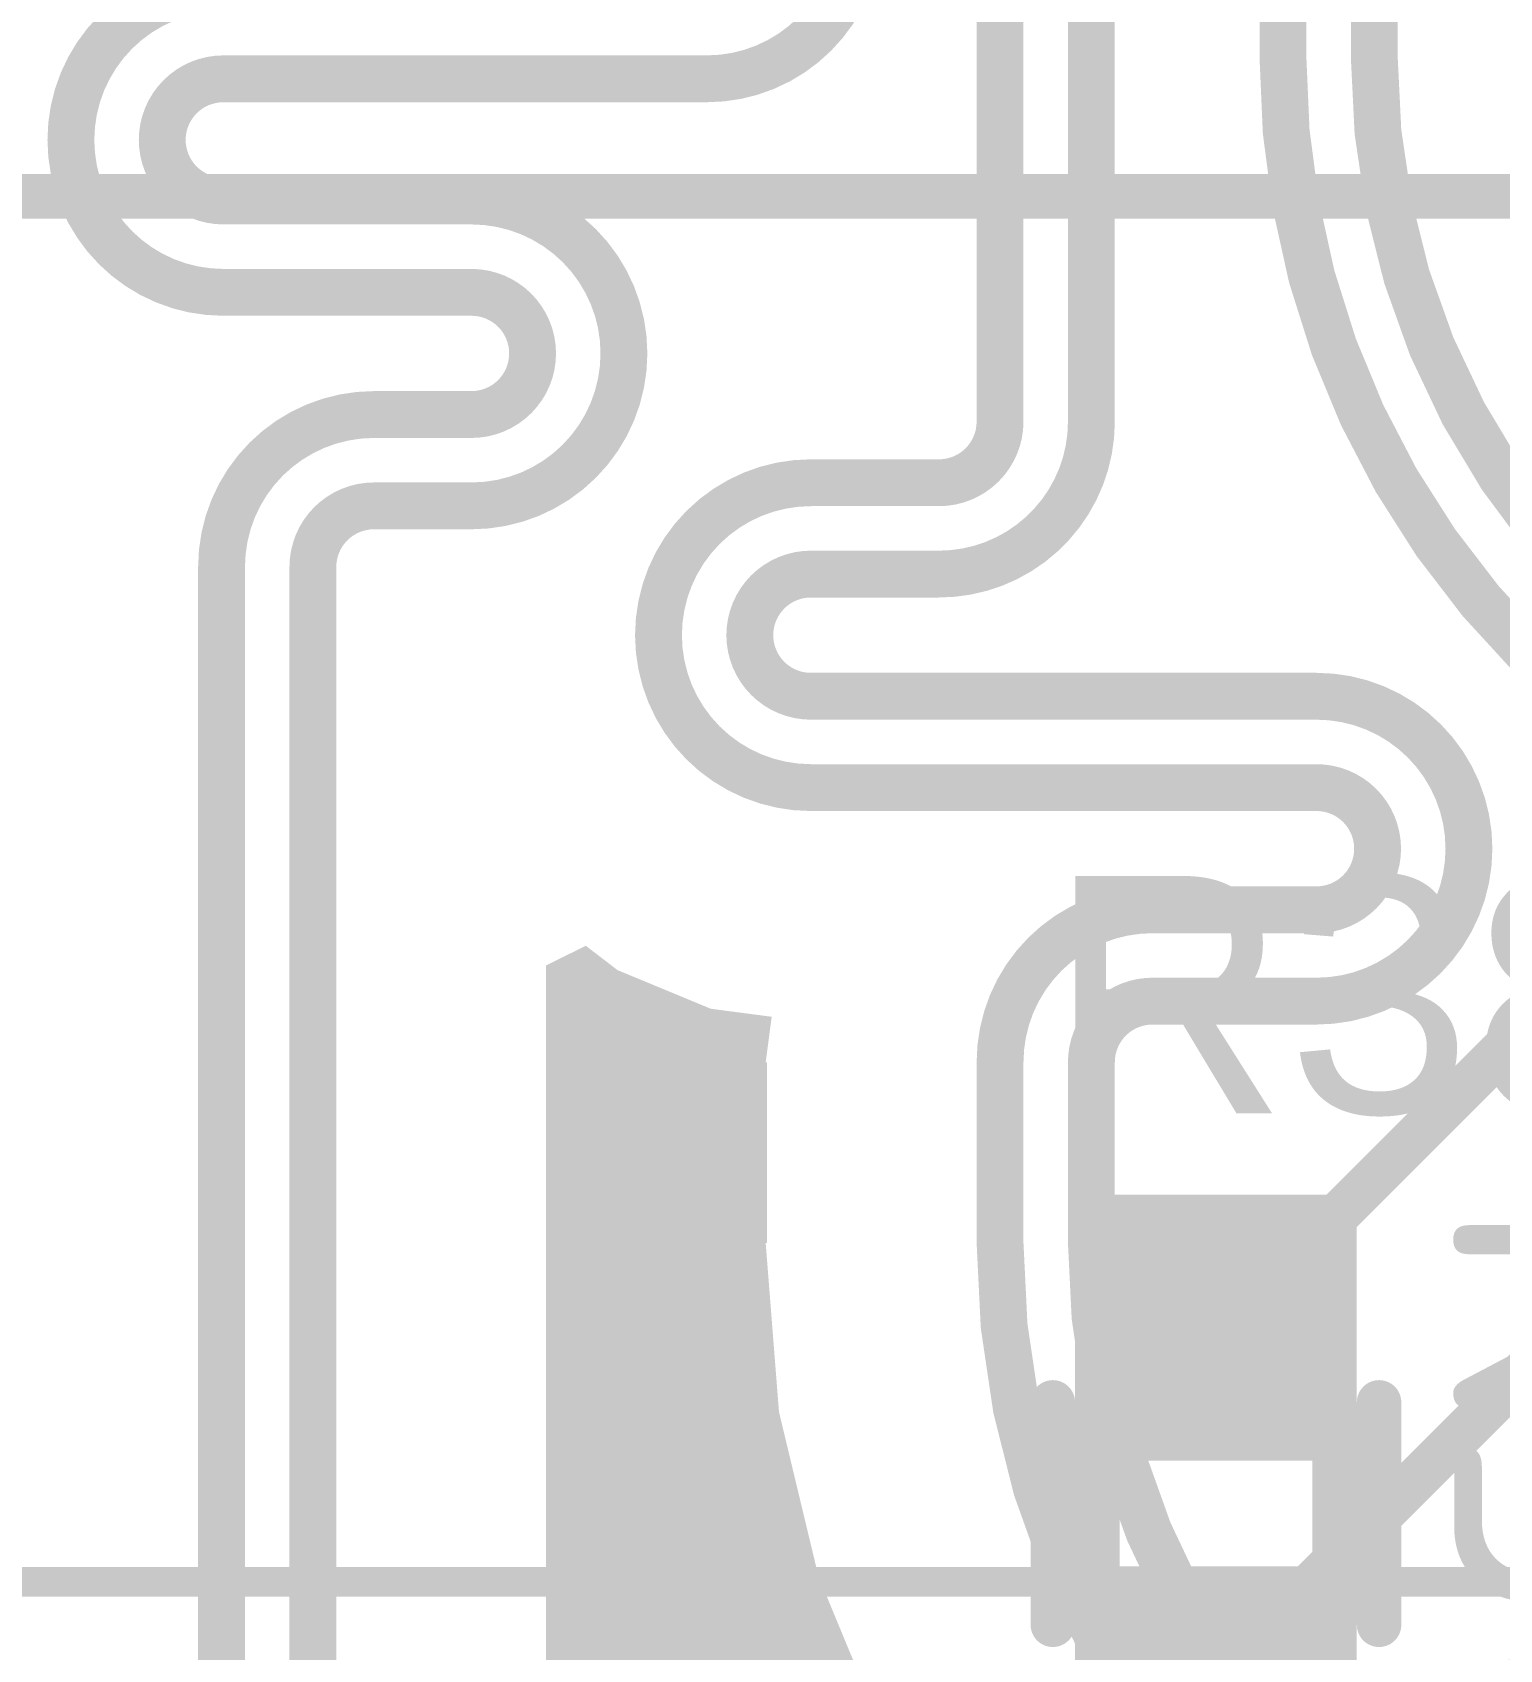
# Model space of a CAD drawing. Header units: inches. Extents: x -0.1 to 94.8, y -0.8 to 67.1.
# Drawn here: x 28.51 to 33.46, y 34.04 to 39.49 of the extents above; entities that cross this region are included whole.
import ezdxf

# ---------------------------------------------------------------- set-up
doc = ezdxf.new("R2010")
doc.units = ezdxf.units.IN
for name, color, linetype in [('Assembly Notes', 56, 'Continuous'), ('Bottom Layer', 5, 'Continuous'), ('Layer 2', 16, 'Continuous'), ('Mechanical 20', 56, 'Continuous'), ('Top Layer', 1, 'Continuous'), ('Top Overlay', 2, 'Continuous'), ('Top Paste', 8, 'Continuous'), ('Top Solder', 216, 'Continuous')]:
    doc.layers.add(name, color=color, linetype=linetype)
doc.styles.add('Arial', font='', dxfattribs={"height": 0.2})
doc.styles.add('GOST type B', font='', dxfattribs={"height": 0.2})
doc.styles.get('Arial').set_extended_font_data('Arial')
doc.styles.get('GOST type B').set_extended_font_data('GOST type B')

# ---------------------------------------------------------------- blocks, each defined once
blk = doc.blocks.new('JK00136NL_B_53')
at = {"layer": 'Mechanical 20'}
blk.add_lwpolyline([(17.51000054, 10.24199882, 0.0999998, 0.0999998, 0), (17.51000054, -10.24199882, 0.0999998, 0.0999998, 0)], format="xyseb", dxfattribs=at)
blk = doc.blocks.new('0402R_65')
at = {"layer": 'Top Layer'}
for points in [[(-0.9144990599999999, -0.30499939), (-0.9144990599999999, 0.3049993899999999), (-0.27949906, 0.30499939), (-0.2794990599999999, -0.3049993899999999)], [(0.27949906, -0.30499939), (0.2794990599999999, 0.3049993899999999), (0.9144990599999999, 0.30499939), (0.9144990599999999, -0.3049993899999999)]]:
    blk.add_hatch(color=1, dxfattribs=at).paths.add_polyline_path(points)
at = {"layer": 'Top Paste'}
for points in [[(-0.9144990599999999, -0.30499939), (-0.9144990599999999, 0.3049993899999999), (-0.27949906, 0.30499939), (-0.2794990599999999, -0.3049993899999999)], [(0.27949906, -0.30499939), (0.2794990599999999, 0.3049993899999999), (0.9144990599999999, 0.30499939), (0.9144990599999999, -0.3049993899999999)]]:
    blk.add_hatch(color=8, dxfattribs=at).paths.add_polyline_path(points)
at = {"layer": 'Top Solder'}
for points in [[(-1.01609906, -0.4065993900000001), (-1.01609906, 0.4065993899999999), (-0.1778990600000001, 0.4065993900000001), (-0.1778990599999999, -0.4065993899999999)], [(0.1778990600000001, -0.4065993900000001), (0.1778990599999999, 0.4065993899999999), (1.01609906, 0.4065993900000001), (1.01609906, -0.4065993899999999)]]:
    blk.add_hatch(color=216, dxfattribs=at).paths.add_polyline_path(points)
at = {"layer": 'Assembly Notes'}
for points in [[(1.00000054, 0.3999992, 0.1499997, 0.1499997, 0), (-1.00000054, 0.3999992, 0.1499997, 0.1499997, 0)], [(-1.00000054, -0.3999992, 0.1499997, 0.1499997, 0), (-1.00000054, 0.3999992, 0.1499997, 0.1499997, 0)], [(1.00000054, -0.3999992, 0.1499997, 0.1499997, 0), (1.00000054, 0.3999992, 0.1499997, 0.1499997, 0)], [(1.00000054, -0.3999992, 0.1499997, 0.1499997, 0), (-1.00000054, -0.3999992, 0.1499997, 0.1499997, 0)]]:
    blk.add_lwpolyline(points, format="xyseb", dxfattribs=at)
for points in [[(-1.0375011, 0.3999992, 0.07499858, 0.07499858, 1), (-0.96249998, 0.3999992, 0.07499858, 0.07499858, 1)], [(-1.0375011, 0.3999992, 0.07499858, 0.07499858, 1), (-0.96249998, 0.3999992, 0.07499858, 0.07499858, 1)], [(0.96249998, 0.3999992, 0.07499858, 0.07499858, 1), (1.0375011, 0.3999992, 0.07499858, 0.07499858, 1)], [(0.96249998, 0.3999992, 0.07499858, 0.07499858, 1), (1.0375011, 0.3999992, 0.07499858, 0.07499858, 1)], [(-1.0375011, -0.3999992, 0.07499858, 0.07499858, 1), (-0.96249998, -0.3999992, 0.07499858, 0.07499858, 1)], [(-1.0375011, -0.3999992, 0.07499858, 0.07499858, 1), (-0.96249998, -0.3999992, 0.07499858, 0.07499858, 1)], [(0.96249998, -0.3999992, 0.07499858, 0.07499858, 1), (1.0375011, -0.3999992, 0.07499858, 0.07499858, 1)], [(0.96249998, -0.3999992, 0.07499858, 0.07499858, 1), (1.0375011, -0.3999992, 0.07499858, 0.07499858, 1)]]:
    blk.add_lwpolyline(points, format="xyseb", close=True, dxfattribs=at)
at = {"layer": 'Top Overlay'}
for points in [[(0.37500052, 0.5499989, 0.1499997, 0.1499997, 0), (-0.37500052, 0.5499989, 0.1499997, 0.1499997, 0)], [(0.37500052, -0.5499989, 0.1499997, 0.1499997, 0), (-0.37500052, -0.5499989, 0.1499997, 0.1499997, 0)]]:
    blk.add_lwpolyline(points, format="xyseb", dxfattribs=at)
for points in [[(-0.41250108, 0.5499989, 0.07499858, 0.07499858, 1), (-0.33749996, 0.5499989, 0.07499858, 0.07499858, 1)], [(0.33749996, 0.5499989, 0.07499858, 0.07499858, 1), (0.41250108, 0.5499989, 0.07499858, 0.07499858, 1)], [(-0.41250108, -0.5499989, 0.07499858, 0.07499858, 1), (-0.33749996, -0.5499989, 0.07499858, 0.07499858, 1)], [(0.33749996, -0.5499989, 0.07499858, 0.07499858, 1), (0.41250108, -0.5499989, 0.07499858, 0.07499858, 1)]]:
    blk.add_lwpolyline(points, format="xyseb", close=True, dxfattribs=at)
at = {"layer": 'Assembly Notes', "style": 'GOST type B'}
blk.add_text('R38', height=1.00000054, dxfattribs=at).set_placement((-1.07499912, 0.8000009399999999))

msp = doc.modelspace()

# ---------------------------------------------------------------- hatches: boundary and pattern name
at = {"layer": 'Bottom Layer'}
msp.add_hatch(color=5, dxfattribs=at).paths.add_polyline_path([(30.48218694, 36.33255624), (30.7967253, 36.20226948), (31.00201826, 36.17524134), (30.98184304, 36.02199298), (30.98628042, 36.02199298), (30.98628042, 35.41210088), (30.98178462, 35.41210088), (31.02657752, 34.842958), (31.15985131999999, 34.28782829999999), (31.37832688, 33.76038459999999), (31.67662194, 33.27360883999999), (32.04739336, 32.83948982), (32.0505709, 32.84266736), (32.05057598, 32.84266482), (32.36632592, 32.52691488), (32.32750456, 32.3820282), (32.2439284, 32.35963302), (32.03357321999999, 32.23818546), (31.86181587999999, 32.06642812), (31.74036832, 31.85607294), (31.67750078, 31.6214506), (31.67750078, 31.3785504), (31.74036832, 31.14392806), (31.86181587999999, 30.93357288), (32.03357321999999, 30.76181554), (32.2439284, 30.64036798), (32.47855074, 30.57750044), (32.72145094, 30.57750044), (32.95607328, 30.64036798), (33.09427976, 30.72015954), (33.24427946, 30.6356258), (33.24427946, 29.7451526), (33.09427976, 29.6826813), (32.93696486, 29.77350662), (32.7149333, 29.8329985), (32.48506838, 29.8329985), (32.26303682, 29.77350662), (32.06396686, 29.65857416), (31.90142718, 29.49603448), (31.78649472, 29.29696452), (31.72700284, 29.07493296), (31.72700284, 28.84506804), (31.77371598, 28.67072498), (31.6903227, 28.52072274), (31.46967798, 28.52072274), (31.3862847, 28.67072498), (31.43299784, 28.84506804), (31.43299784, 29.07493296), (31.37350596, 29.29696452), (31.2585735, 29.49603448), (31.09603382, 29.65857416), (30.89696386, 29.77350662), (30.6749323, 29.8329985), (30.53758688, 29.8329985), (30.51245612, 30.02388965999999), (30.39680992, 30.30308646), (30.2842676, 30.44975622), (30.3422558, 30.620589), (30.41607328, 30.64036798), (30.62642846, 30.76181554), (30.7981858, 30.93357288), (30.91963336, 31.14392806), (30.98250089999999, 31.3785504), (30.98250089999999, 31.6214506), (30.91963336, 31.85607294), (30.7981858, 32.06642812), (30.62642846, 32.23818546), (30.41607328, 32.35963302), (30.24136446, 32.40644521999999), (30.1298229, 32.55548226), (30.20014026, 32.78729028), (30.24532178, 33.24601428), (30.24071929999999, 33.24601428), (30.24071929999999, 36.34826868), (30.37524786, 36.41461094)])
at = {"layer": 'Top Layer'}
msp.add_hatch(color=1, dxfattribs=at).paths.add_polyline_path([(32.90801648, 35.39894876), (32.88783364, 35.37773468), (32.86971074, 35.35652314), (32.85365032, 35.33530905999999), (32.8396473, 35.31409497999999), (32.82770676, 35.29288344), (32.81782362, 35.27166936), (32.81000296, 35.25045781999999), (32.80424224, 35.22924374), (32.800544, 35.20802966), (32.79890316, 35.18681812), (32.6023224, 35.40840264), (32.62353393999999, 35.41004348), (32.64474801999999, 35.41374172), (32.66596209999999, 35.41950244), (32.68717364, 35.4273231), (32.70838772, 35.43720623999999), (32.72959926, 35.44914678), (32.75081334, 35.4631498), (32.77202742, 35.47921022), (32.79323896, 35.49733312), (32.81445304, 35.51751596)])

# ---------------------------------------------------------------- linework, layer by layer
at = {"layer": 'Bottom Layer'}
for points in [[(31.77200148, 39.1349992, 0.1580007, 0.1580007, 0), (31.77200148, 43.91000108, 0.1580007, 0.1580007, 0)], [(32.08000188, 39.1349992, 0.1580007, 0.1580007, 0), (32.08000188, 43.91000108, 0.1580007, 0.1580007, 0)], [(32.72600008, 39.40810508, 0.1580007, 0.1580007, 0), (32.72600008, 41.88500131999999, 0.1580007, 0.1580007, 0)], [(33.03400048, 39.40810508, 0.1580007, 0.1580007, 0), (33.03400048, 41.88500131999999, 0.1580007, 0.1580007, 0)], [(30.78303216, 40.36599496, 0.1580007, 0.1580007, -0.9999999999999999), (30.78303216, 39.337996, 0.1580007, 0.1580007, 0)], [(29.15299478, 38.61799744, 0.1580007, 0.1580007, -0.9999999999999999), (29.15299478, 39.6459964, 0.1580007, 0.1580007, 0)], [(33.56016148, 37.39426354, 0.1580007, 0.1580007, -0.198912367379658), (32.72600008, 39.40810508, 0.1580007, 0.1580007, 0)], [(33.7779487, 37.6120533, 0.1580007, 0.1580007, -0.1989123673796574), (33.03400048, 39.40810508, 0.1580007, 0.1580007, 0)], [(29.15299478, 38.92599784, 0.1580007, 0.1580007, -0.9999999999999999), (29.15299478, 39.337996, 0.1580007, 0.1580007, 0)], [(29.15299478, 39.337996, 0.1580007, 0.1580007, 0), (30.78303216, 39.337996, 0.1580007, 0.1580007, 0)], [(31.77200148, 38.18198865999999, 0.1580007, 0.1580007, 0), (31.77200148, 39.1349992, 0.1580007, 0.1580007, 0)], [(32.08000188, 38.18198865999999, 0.1580007, 0.1580007, 0), (32.08000188, 39.1349992, 0.1580007, 0.1580007, 0)], [(29.15299478, 38.92599784, 0.1580007, 0.1580007, 0), (29.98980794, 38.92599784, 0.1580007, 0.1580007, 0)], [(29.98980794, 38.92599784, 0.1580007, 0.1580007, -0.9999999999999999), (29.98980794, 37.89799888, 0.1580007, 0.1580007, 0)], [(29.15299478, 38.61799744, 0.1580007, 0.1580007, 0), (29.98980794, 38.61799744, 0.1580007, 0.1580007, 0)], [(29.98980794, 38.61799744, 0.1580007, 0.1580007, -0.9999999999999999), (29.98980794, 38.20599928, 0.1580007, 0.1580007, 0)], [(29.14699784, 37.6919998, 0.1580007, 0.1580007, -0.4142135623730951), (29.66099732, 38.20599928, 0.1580007, 0.1580007, 0)], [(29.66099732, 38.20599928, 0.1580007, 0.1580007, 0), (29.98980794, 38.20599928, 0.1580007, 0.1580007, 0)], [(32.08000188, 38.18198865999999, 0.1580007, 0.1580007, -0.4142135623730951), (31.5660024, 37.66798917999999, 0.1580007, 0.1580007, 0)], [(31.77200148, 38.18198865999999, 0.1580007, 0.1580007, -0.4142135623730951), (31.5660024, 37.97598958, 0.1580007, 0.1580007, 0)], [(31.1342659, 36.94799062, 0.1580007, 0.1580007, -0.9999999999999999), (31.1342659, 37.97598958, 0.1580007, 0.1580007, 0)], [(31.1342659, 37.97598958, 0.1580007, 0.1580007, 0), (31.5660024, 37.97598958, 0.1580007, 0.1580007, 0)], [(29.45499824, 37.6919998, 0.1580007, 0.1580007, -0.4142135623730951), (29.66099732, 37.89799888, 0.1580007, 0.1580007, 0)], [(29.66099732, 37.89799888, 0.1580007, 0.1580007, 0), (29.98980794, 37.89799888, 0.1580007, 0.1580007, 0)], [(29.14699784, 37.05999954, 0.1580007, 0.1580007, 0), (29.14699784, 37.6919998, 0.1580007, 0.1580007, 0)], [(29.45499824, 37.05999954, 0.1580007, 0.1580007, 0), (29.45499824, 37.6919998, 0.1580007, 0.1580007, 0)], [(31.1342659, 37.25599102, 0.1580007, 0.1580007, -0.9999999999999999), (31.1342659, 37.66798917999999, 0.1580007, 0.1580007, 0)], [(31.1342659, 37.66798917999999, 0.1580007, 0.1580007, 0), (31.5660024, 37.66798917999999, 0.1580007, 0.1580007, 0)], [(31.1342659, 37.25599102, 0.1580007, 0.1580007, 0), (32.83906055999999, 37.25599102, 0.1580007, 0.1580007, 0)], [(32.83906055999999, 37.25599102, 0.1580007, 0.1580007, -0.9999999999999999), (32.83906055999999, 36.22799206, 0.1580007, 0.1580007, 0)], [(29.14699784, 33.24601682, 0.1580007, 0.1580007, 0), (29.14699784, 37.05999954, 0.1580007, 0.1580007, 0)], [(29.45499824, 33.24601428, 0.1580007, 0.1580007, 0), (29.45499824, 37.05999954, 0.1580007, 0.1580007, 0)], [(31.1342659, 36.94799062, 0.1580007, 0.1580007, 0), (32.83906055999999, 36.94799062, 0.1580007, 0.1580007, 0)], [(32.83906055999999, 36.94799062, 0.1580007, 0.1580007, -0.9999999999999999), (32.83906055999999, 36.53599246, 0.1580007, 0.1580007, 0)], [(31.77200148, 36.02199298, 0.1580007, 0.1580007, -0.4142135623730951), (32.28600096, 36.53599246, 0.1580007, 0.1580007, 0)], [(32.28600096, 36.53599246, 0.1580007, 0.1580007, 0), (32.83906055999999, 36.53599246, 0.1580007, 0.1580007, 0)], [(32.08000188, 36.02199298, 0.1580007, 0.1580007, -0.4142135623730951), (32.28600096, 36.22799206, 0.1580007, 0.1580007, 0)], [(32.28600096, 36.22799206, 0.1580007, 0.1580007, 0), (32.83906055999999, 36.22799206, 0.1580007, 0.1580007, 0)], [(31.77200148, 35.41210088, 0.1580007, 0.1580007, 0), (31.77200148, 36.02199298, 0.1580007, 0.1580007, 0)], [(32.08000188, 35.41210088, 0.1580007, 0.1580007, 0), (32.08000188, 36.02199298, 0.1580007, 0.1580007, 0)], [(32.60616288, 33.39825934, 0.1580007, 0.1580007, -0.198912367379658), (31.77200148, 35.41210088, 0.1580007, 0.1580007, 0)], [(32.8239501, 33.6160491, 0.1580007, 0.1580007, -0.198912367379658), (32.08000188, 35.41210088, 0.1580007, 0.1580007, 0)]]:
    msp.add_lwpolyline(points, format="xyseb", dxfattribs=at)
for points in [[(32.68650054, 39.40810508, 0.07899908, 0.07899908, 1), (32.76549962, 39.40810508, 0.07899908, 0.07899908, 1)], [(32.68650054, 39.40810508, 0.07899908, 0.07899908, 1), (32.76549962, 39.40810508, 0.07899908, 0.07899908, 1)], [(32.99450094, 39.40810508, 0.07899908, 0.07899908, 1), (33.07350002, 39.40810508, 0.07899908, 0.07899908, 1)], [(32.99450094, 39.40810508, 0.07899908, 0.07899908, 1), (33.07350002, 39.40810508, 0.07899908, 0.07899908, 1)], [(29.11349524, 39.337996, 0.07899908, 0.07899908, 1), (29.19249432, 39.337996, 0.07899908, 0.07899908, 1)], [(29.11349524, 39.337996, 0.07899908, 0.07899908, 1), (29.19249432, 39.337996, 0.07899908, 0.07899908, 1)], [(30.74353262, 39.337996, 0.07899908, 0.07899908, 1), (30.8225317, 39.337996, 0.07899908, 0.07899908, 1)], [(30.74353262, 39.337996, 0.07899908, 0.07899908, 1), (30.8225317, 39.337996, 0.07899908, 0.07899908, 1)], [(31.73250194, 39.1349992, 0.07899908, 0.07899908, 1), (31.81150102, 39.1349992, 0.07899908, 0.07899908, 1)], [(31.73250194, 39.1349992, 0.07899908, 0.07899908, 1), (31.81150102, 39.1349992, 0.07899908, 0.07899908, 1)], [(32.04050234, 39.1349992, 0.07899908, 0.07899908, 1), (32.11950142, 39.1349992, 0.07899908, 0.07899908, 1)], [(32.04050234, 39.1349992, 0.07899908, 0.07899908, 1), (32.11950142, 39.1349992, 0.07899908, 0.07899908, 1)], [(29.11349524, 38.92599784, 0.07899908, 0.07899908, 1), (29.19249432, 38.92599784, 0.07899908, 0.07899908, 1)], [(29.11349524, 38.92599784, 0.07899908, 0.07899908, 1), (29.19249432, 38.92599784, 0.07899908, 0.07899908, 1)], [(29.9503084, 38.92599784, 0.07899908, 0.07899908, 1), (30.02930748, 38.92599784, 0.07899908, 0.07899908, 1)], [(29.9503084, 38.92599784, 0.07899908, 0.07899908, 1), (30.02930748, 38.92599784, 0.07899908, 0.07899908, 1)], [(29.11349524, 38.61799744, 0.07899908, 0.07899908, 1), (29.19249432, 38.61799744, 0.07899908, 0.07899908, 1)], [(29.11349524, 38.61799744, 0.07899908, 0.07899908, 1), (29.19249432, 38.61799744, 0.07899908, 0.07899908, 1)], [(29.9503084, 38.61799744, 0.07899908, 0.07899908, 1), (30.02930748, 38.61799744, 0.07899908, 0.07899908, 1)], [(29.9503084, 38.61799744, 0.07899908, 0.07899908, 1), (30.02930748, 38.61799744, 0.07899908, 0.07899908, 1)], [(29.62149778, 38.20599928, 0.07899908, 0.07899908, 1), (29.70049686, 38.20599928, 0.07899908, 0.07899908, 1)], [(29.62149778, 38.20599928, 0.07899908, 0.07899908, 1), (29.70049686, 38.20599928, 0.07899908, 0.07899908, 1)], [(29.9503084, 38.20599928, 0.07899908, 0.07899908, 1), (30.02930748, 38.20599928, 0.07899908, 0.07899908, 1)], [(29.9503084, 38.20599928, 0.07899908, 0.07899908, 1), (30.02930748, 38.20599928, 0.07899908, 0.07899908, 1)], [(31.73250194, 38.18198865999999, 0.07899908, 0.07899908, 1), (31.81150102, 38.18198865999999, 0.07899908, 0.07899908, 1)], [(31.73250194, 38.18198865999999, 0.07899908, 0.07899908, 1), (31.81150102, 38.18198865999999, 0.07899908, 0.07899908, 1)], [(32.04050234, 38.18198865999999, 0.07899908, 0.07899908, 1), (32.11950142, 38.18198865999999, 0.07899908, 0.07899908, 1)], [(32.04050234, 38.18198865999999, 0.07899908, 0.07899908, 1), (32.11950142, 38.18198865999999, 0.07899908, 0.07899908, 1)], [(31.09476636, 37.97598958, 0.07899908, 0.07899908, 1), (31.17376544, 37.97598958, 0.07899908, 0.07899908, 1)], [(31.09476636, 37.97598958, 0.07899908, 0.07899908, 1), (31.17376544, 37.97598958, 0.07899908, 0.07899908, 1)], [(31.52650286, 37.97598958, 0.07899908, 0.07899908, 1), (31.60550194, 37.97598958, 0.07899908, 0.07899908, 1)], [(31.52650286, 37.97598958, 0.07899908, 0.07899908, 1), (31.60550194, 37.97598958, 0.07899908, 0.07899908, 1)], [(29.62149778, 37.89799888, 0.07899908, 0.07899908, 1), (29.70049686, 37.89799888, 0.07899908, 0.07899908, 1)], [(29.62149778, 37.89799888, 0.07899908, 0.07899908, 1), (29.70049686, 37.89799888, 0.07899908, 0.07899908, 1)], [(29.9503084, 37.89799888, 0.07899908, 0.07899908, 1), (30.02930748, 37.89799888, 0.07899908, 0.07899908, 1)], [(29.9503084, 37.89799888, 0.07899908, 0.07899908, 1), (30.02930748, 37.89799888, 0.07899908, 0.07899908, 1)], [(29.1074983, 37.6919998, 0.07899908, 0.07899908, 1), (29.18649738, 37.6919998, 0.07899908, 0.07899908, 1)], [(29.1074983, 37.6919998, 0.07899908, 0.07899908, 1), (29.18649738, 37.6919998, 0.07899908, 0.07899908, 1)], [(29.4154987, 37.6919998, 0.07899908, 0.07899908, 1), (29.49449778, 37.6919998, 0.07899908, 0.07899908, 1)], [(29.4154987, 37.6919998, 0.07899908, 0.07899908, 1), (29.49449778, 37.6919998, 0.07899908, 0.07899908, 1)], [(31.09476636, 37.66798917999999, 0.07899908, 0.07899908, 1), (31.17376544, 37.66798917999999, 0.07899908, 0.07899908, 1)], [(31.09476636, 37.66798917999999, 0.07899908, 0.07899908, 1), (31.17376544, 37.66798917999999, 0.07899908, 0.07899908, 1)], [(31.52650286, 37.66798917999999, 0.07899908, 0.07899908, 1), (31.60550194, 37.66798917999999, 0.07899908, 0.07899908, 1)], [(31.52650286, 37.66798917999999, 0.07899908, 0.07899908, 1), (31.60550194, 37.66798917999999, 0.07899908, 0.07899908, 1)], [(31.09476636, 37.25599102, 0.07899908, 0.07899908, 1), (31.17376544, 37.25599102, 0.07899908, 0.07899908, 1)], [(31.09476636, 37.25599102, 0.07899908, 0.07899908, 1), (31.17376544, 37.25599102, 0.07899908, 0.07899908, 1)], [(32.79956102, 37.25599102, 0.07899908, 0.07899908, 1), (32.87856009999999, 37.25599102, 0.07899908, 0.07899908, 1)], [(32.79956102, 37.25599102, 0.07899908, 0.07899908, 1), (32.87856009999999, 37.25599102, 0.07899908, 0.07899908, 1)], [(29.1074983, 37.05999954, 0.07899908, 0.07899908, 1), (29.18649738, 37.05999954, 0.07899908, 0.07899908, 1)], [(29.1074983, 37.05999954, 0.07899908, 0.07899908, 1), (29.18649738, 37.05999954, 0.07899908, 0.07899908, 1)], [(29.4154987, 37.05999954, 0.07899908, 0.07899908, 1), (29.49449778, 37.05999954, 0.07899908, 0.07899908, 1)], [(29.4154987, 37.05999954, 0.07899908, 0.07899908, 1), (29.49449778, 37.05999954, 0.07899908, 0.07899908, 1)], [(31.09476636, 36.94799062, 0.07899908, 0.07899908, 1), (31.17376544, 36.94799062, 0.07899908, 0.07899908, 1)], [(31.09476636, 36.94799062, 0.07899908, 0.07899908, 1), (31.17376544, 36.94799062, 0.07899908, 0.07899908, 1)], [(32.79956102, 36.94799062, 0.07899908, 0.07899908, 1), (32.87856009999999, 36.94799062, 0.07899908, 0.07899908, 1)], [(32.79956102, 36.94799062, 0.07899908, 0.07899908, 1), (32.87856009999999, 36.94799062, 0.07899908, 0.07899908, 1)], [(32.24650141999999, 36.53599246, 0.07899908, 0.07899908, 1), (32.3255005, 36.53599246, 0.07899908, 0.07899908, 1)], [(32.24650141999999, 36.53599246, 0.07899908, 0.07899908, 1), (32.3255005, 36.53599246, 0.07899908, 0.07899908, 1)], [(32.79956102, 36.53599246, 0.07899908, 0.07899908, 1), (32.87856009999999, 36.53599246, 0.07899908, 0.07899908, 1)], [(32.79956102, 36.53599246, 0.07899908, 0.07899908, 1), (32.87856009999999, 36.53599246, 0.07899908, 0.07899908, 1)], [(32.24650141999999, 36.22799206, 0.07899908, 0.07899908, 1), (32.3255005, 36.22799206, 0.07899908, 0.07899908, 1)], [(32.24650141999999, 36.22799206, 0.07899908, 0.07899908, 1), (32.3255005, 36.22799206, 0.07899908, 0.07899908, 1)], [(32.79956102, 36.22799206, 0.07899908, 0.07899908, 1), (32.87856009999999, 36.22799206, 0.07899908, 0.07899908, 1)], [(32.79956102, 36.22799206, 0.07899908, 0.07899908, 1), (32.87856009999999, 36.22799206, 0.07899908, 0.07899908, 1)], [(31.73250194, 36.02199298, 0.07899908, 0.07899908, 1), (31.81150102, 36.02199298, 0.07899908, 0.07899908, 1)], [(31.73250194, 36.02199298, 0.07899908, 0.07899908, 1), (31.81150102, 36.02199298, 0.07899908, 0.07899908, 1)], [(32.04050234, 36.02199298, 0.07899908, 0.07899908, 1), (32.11950142, 36.02199298, 0.07899908, 0.07899908, 1)], [(32.04050234, 36.02199298, 0.07899908, 0.07899908, 1), (32.11950142, 36.02199298, 0.07899908, 0.07899908, 1)], [(31.73250194, 35.41210088, 0.07899908, 0.07899908, 1), (31.81150102, 35.41210088, 0.07899908, 0.07899908, 1)], [(31.73250194, 35.41210088, 0.07899908, 0.07899908, 1), (31.81150102, 35.41210088, 0.07899908, 0.07899908, 1)], [(32.04050234, 35.41210088, 0.07899908, 0.07899908, 1), (32.11950142, 35.41210088, 0.07899908, 0.07899908, 1)], [(32.04050234, 35.41210088, 0.07899908, 0.07899908, 1), (32.11950142, 35.41210088, 0.07899908, 0.07899908, 1)]]:
    msp.add_lwpolyline(points, format="xyseb", close=True, dxfattribs=at)
at = {"layer": 'Layer 2'}
msp.add_lwpolyline([(30.06000084, 31.5000005, 0.1499997, 0.1499997, 0), (38.0500001, 39.48999976, 0.1499997, 0.1499997, 0)], format="xyseb", dxfattribs=at)
at = {"layer": 'Top Layer'}
for points in [[(26.84470882, 38.94170774, 0.1499997, 0.1499997, 0), (48.11744758, 38.94170774, 0.1499997, 0.1499997, 0)], [(32.74249992, 35.33949752, 0.1499997, 0.1499997, 0), (36.02800262, 38.62500022, 0.1499997, 0.1499997, 0)], [(32.50000104, 35.10949798, 0.1499997, 0.1499997, 0), (32.73000058, 35.33949752, 0.1499997, 0.1499997, 0)], [(32.73000058, 35.33949752, 0.1499997, 0.1499997, 0), (32.74249992, 35.33949752, 0.1499997, 0.1499997, 0)], [(32.50000104, 35.09699864, 0.1499997, 0.1499997, 0), (32.50000104, 35.10949798, 0.1499997, 0.1499997, 0)]]:
    msp.add_lwpolyline(points, format="xyseb", dxfattribs=at)
for points in [[(32.69250002, 35.33949752, 0.07499858, 0.07499858, 1), (32.76750113999999, 35.33949752, 0.07499858, 0.07499858, 1)], [(32.69250002, 35.33949752, 0.07499858, 0.07499858, 1), (32.76750113999999, 35.33949752, 0.07499858, 0.07499858, 1)], [(32.70499936, 35.33949752, 0.07499858, 0.07499858, 1), (32.78000048, 35.33949752, 0.07499858, 0.07499858, 1)], [(32.70499936, 35.33949752, 0.07499858, 0.07499858, 1), (32.78000048, 35.33949752, 0.07499858, 0.07499858, 1)], [(32.46250048, 35.10949798, 0.07499858, 0.07499858, 1), (32.5375016, 35.10949798, 0.07499858, 0.07499858, 1)], [(32.46250048, 35.10949798, 0.07499858, 0.07499858, 1), (32.5375016, 35.10949798, 0.07499858, 0.07499858, 1)], [(32.46250048, 35.09699864, 0.07499858, 0.07499858, 1), (32.5375016, 35.09699864, 0.07499858, 0.07499858, 1)]]:
    msp.add_lwpolyline(points, format="xyseb", close=True, dxfattribs=at)

# ---------------------------------------------------------------- block references
for name, p, rotation in [('0402R_65', (32.50000104, 34.49999958), 270), ('JK00136NL_B_53', (26.48000038, 16.7599995), 90)]:
    msp.add_blockref(name, p, dxfattribs=dict(rotation=rotation))

# ---------------------------------------------------------------- texts
at = {"layer": 'Top Overlay', "style": 'Arial'}
msp.add_text('R38', height=0.8000009399999999, dxfattribs=at).set_placement((31.93367756, 35.8501315))

doc.saveas('drawing.dxf')
